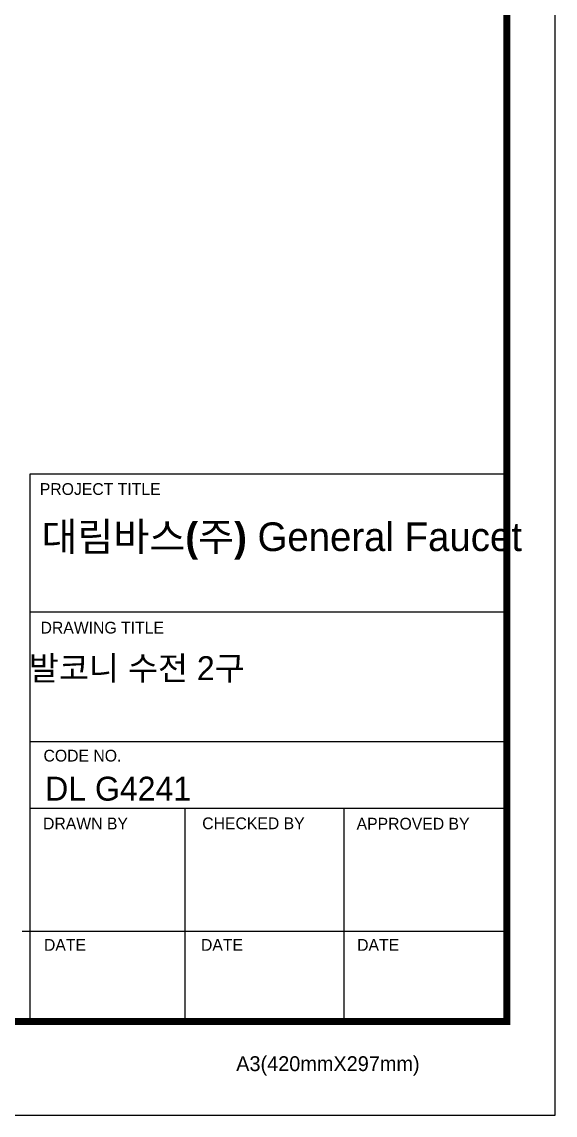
# Model space of a CAD drawing. Extents: x 16296679589 to 16296680075, y -37409616344 to -37409615988.
# Drawn here: x 16296679988 to 16296680074.8, y -37409616344.2 to -37409616166.1 of the extents above; entities that cross this region are included whole.
import ezdxf

# ---------------------------------------------------------------- set-up
doc = ezdxf.new("R2010")
doc.units = 0
doc.header["$LTSCALE"] = 10
doc.header["$MEASUREMENT"] = 0
doc.layers.get('0').update_dxf_attribs({"linetype": 'CONTINUOUS'})
doc.styles.add('Daelim Dimension', font='')
doc.styles.get('Daelim Dimension').set_extended_font_data('나눔고딕')

msp = doc.modelspace()

# ---------------------------------------------------------------- linework, layer by layer
at = {"color": 5, "ltscale": 40}
for p, q in [((16296680066.983589, -37409616239.818008), (16296679989.29808, -37409616239.818008)), ((16296680066.983589, -37409616262.272507), (16296679989.29808, -37409616262.272507)), ((16296680066.983589, -37409616262.272507), (16296679989.29808, -37409616262.272507)), ((16296680066.983589, -37409616283.395477), (16296679989.29808, -37409616283.395477)), ((16296680066.983589, -37409616283.395477), (16296679989.29808, -37409616283.395477)), ((16296680066.983589, -37409616294.289841), (16296679989.29808, -37409616294.289841)), ((16296680066.983589, -37409616294.289841), (16296679989.29808, -37409616294.289841)), ((16296680014.53101, -37409616294.289841), (16296680014.53101, -37409616328.970253)), ((16296680040.427311, -37409616294.289841), (16296680040.427311, -37409616328.970253)), ((16296680066.983589, -37409616314.323387), (16296679988.07015, -37409616314.323387)), ((16296680066.983589, -37409616314.323387), (16296679989.90332, -37409616314.323387)), ((16296680066.983589, -37409616328.970253), (16296680000.4069, -37409616328.970253))]:
    msp.add_line(p, q, dxfattribs=at)
at = {"color": 5, "ltscale": 0.5}
msp.add_line((16296679989.29808, -37409616239.818008), (16296679989.29808, -37409616329.440163), dxfattribs=at)
at = {"ltscale": 0.5}
msp.add_lwpolyline([(16296679588.76725, -37409616344.220886), (16296680074.84725, -37409616344.220886), (16296680074.84725, -37409615988.06089), (16296679588.76725, -37409615988.06089)], close=True, dxfattribs=at)
at = {"color": 5, "linetype": 'ByBlock', "lineweight": 200, "const_width": 1.12}
msp.add_lwpolyline([(16296679596.5835, -37409616328.970444), (16296680066.9835, -37409616328.970444), (16296680066.9835, -37409615996.330429), (16296679596.5835, -37409615996.330429)], close=True, dxfattribs=at)

# ---------------------------------------------------------------- texts
at = {"color": 5, "ltscale": 40, "style": 'Daelim Dimension'}
for s, height, p in [('PROJECT TITLE', 1.91819508, (16296679990.94265, -37409616243.19928)), ('DRAWING TITLE', 1.91819508, (16296679991.065639, -37409616265.775414)), ('CODE NO.', 1.9181951, (16296679991.546671, -37409616286.623817)), ('DRAWN BY', 1.9181951, (16296679991.471451, -37409616297.680748)), ('CHECKED BY', 1.9181951, (16296680017.38838, -37409616297.646729)), ('APPROVED BY', 1.91819508, (16296680042.523701, -37409616297.708687)), ('DATE', 1.9181951, (16296679991.621269, -37409616317.450989)), ('DATE', 1.9181951, (16296680017.184401, -37409616317.450989)), ('DATE', 1.9181951, (16296680042.611919, -37409616317.450989)), ('A3(420mmX297mm)', 2.42097059, (16296680022.91901, -37409616337.046158))]:
    msp.add_text(s, height=height, dxfattribs=at).set_placement(p)
at = {"attachment_point": 1, "style": 'Daelim Dimension'}
for s, insert, char_height, width in [('{\\fPretendard Variable SemiBold|b0|i0|c129|p2;\\C7;대림바스(주)\\f나눔고딕|b0|i0|c129|p50; }General Faucet', (16296679991.19943, -37409616247.671288), 4.67018569, 75.06045175), (' 발코니 수전 2구', (16296679987.71102, -37409616269.468491), 3.898736, 65.61174065), ('DL G4241', (16296679991.81455, -37409616289.094421), 3.898736, 65.61174065)]:
    msp.add_mtext(s, dxfattribs=dict(at, insert=insert, char_height=char_height, width=width))

doc.saveas('drawing.dxf')
